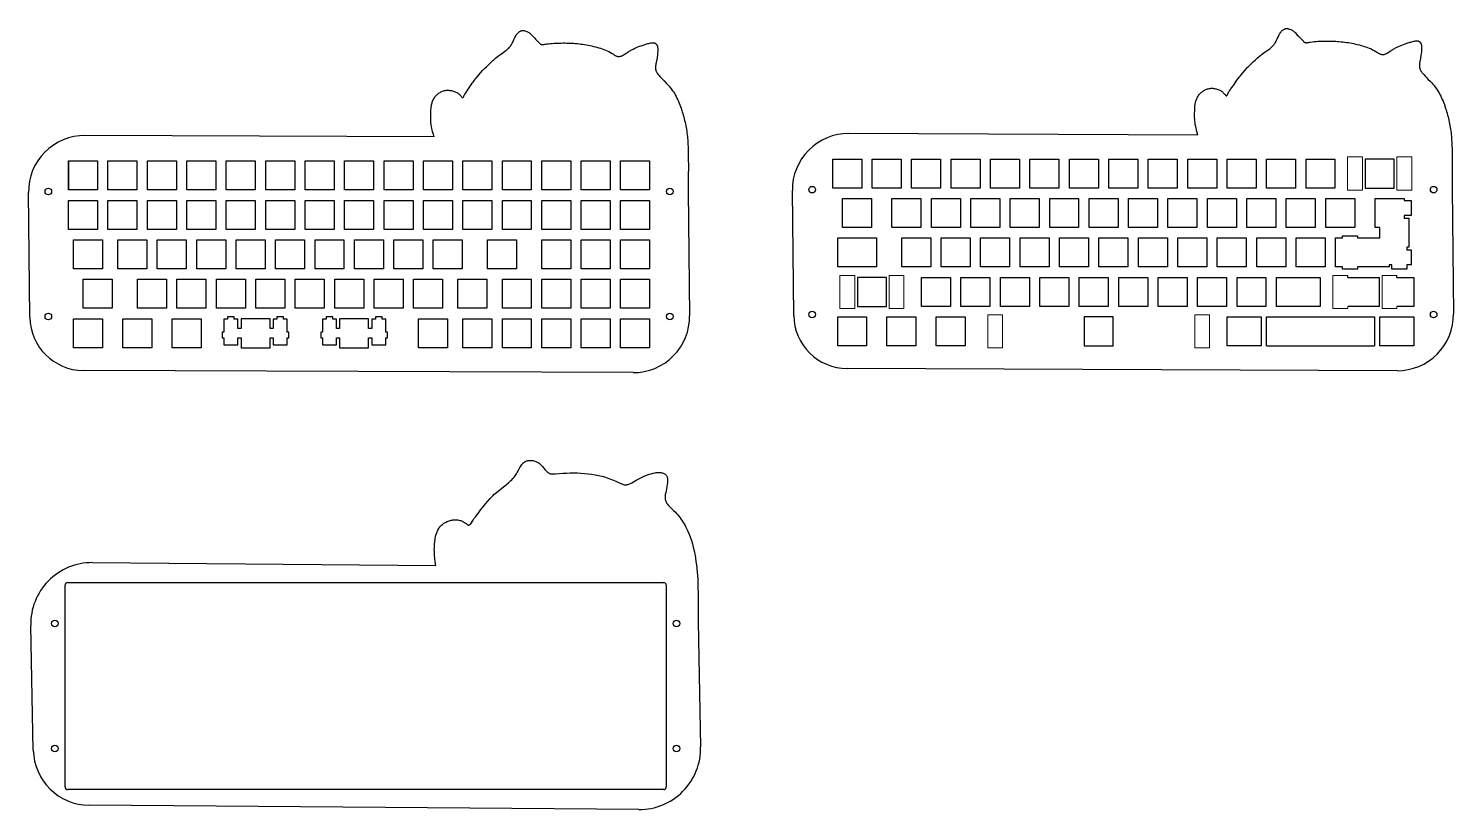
# Model space of a CAD drawing. Header units: millimetres. Extents: x -176 to 1438, y -1872 to -19.
# Drawn here: x 374 to 1062, y -748 to -371 of the extents above; entities that cross this region are included whole.
import ezdxf

# ---------------------------------------------------------------- set-up
doc = ezdxf.new("R2010")
doc.units = ezdxf.units.MM
doc.header["$LTSCALE"] = 50
doc.header["$MEASUREMENT"] = 0

# ---------------------------------------------------------------- blocks, each defined once
blk = doc.blocks.new('BLOCK_2')
at = {"color": 7}
blk.add_lwpolyline([(-27.9, 122.47), (-27.9, 136.47), (-13.9, 136.47), (-13.9, 122.47), (-27.9, 122.47)], dxfattribs=at)
blk = doc.blocks.new('BLOCK_3')
at = {"color": 7}
blk.add_lwpolyline([(155.45, 117.42), (169.46, 117.42), (169.46, 103.42), (155.45, 103.42), (155.45, 117.42)], dxfattribs=at)
blk = doc.blocks.new('BLOCK_4')
at = {"color": 7}
blk.add_lwpolyline([(193.56, 117.42), (207.56, 117.42), (207.56, 103.42), (193.56, 103.42), (193.56, 117.42)], dxfattribs=at)
blk = doc.blocks.new('BLOCK_5')
at = {"color": 7}
blk.add_lwpolyline([(134.02, 103.42), (134.02, 117.42), (148.03, 117.42), (148.03, 103.42), (134.02, 103.42)], dxfattribs=at)
blk = doc.blocks.new('BLOCK_6')
at = {"color": 7}
blk.add_lwpolyline([(212.6, 103.42), (212.6, 117.42), (226.61, 117.42), (226.61, 103.42), (212.6, 103.42)], dxfattribs=at)
blk = doc.blocks.new('BLOCK_7')
at = {"color": 7}
blk.add_lwpolyline([(188.51, 117.42), (188.51, 103.42), (174.51, 103.42), (174.51, 117.42), (188.51, 117.42)], dxfattribs=at)
blk = doc.blocks.new('BLOCK_8')
at = {"color": 7}
blk.add_lwpolyline([(111.45, 108.12), (111.45, 104.89), (118.2, 104.89), (118.2, 108.12), (119.02, 108.12), (119.02, 110.92), (118.2, 110.92), (118.2, 117.19), (116.47, 117.19), (116.47, 118.39), (113.17, 118.39), (113.17, 117.19), (111.45, 117.19), (111.45, 112.72), (109.93, 112.72), (109.93, 117.42), (95.92, 117.42), (95.92, 112.72), (94.4, 112.72), (94.4, 117.19), (92.68, 117.19), (92.68, 118.39), (89.37, 118.39), (89.37, 117.19), (87.65, 117.19), (87.65, 110.92), (86.82, 110.92), (86.82, 108.12), (87.65, 108.12), (87.65, 104.89), (94.4, 104.89), (94.4, 108.12), (95.92, 108.12), (95.92, 103.42), (109.93, 103.42), (109.93, 108.12), (111.45, 108.12)], dxfattribs=at)
blk = doc.blocks.new('BLOCK_9')
at = {"color": 7}
blk.add_lwpolyline([(-1.71, 136.47), (12.29, 136.47), (12.29, 122.47), (-1.71, 122.47), (-1.71, 136.47)], dxfattribs=at)
blk = doc.blocks.new('BLOCK_10')
at = {"color": 7}
blk.add_lwpolyline([(17.34, 136.47), (31.34, 136.47), (31.34, 122.47), (17.34, 122.47), (17.34, 136.47)], dxfattribs=at)
blk = doc.blocks.new('BLOCK_11')
at = {"color": 7}
blk.add_lwpolyline([(245.66, 103.42), (231.65, 103.42), (231.65, 117.42), (245.66, 117.42), (245.66, 103.42)], dxfattribs=at)
blk = doc.blocks.new('BLOCK_12')
at = {"color": 7}
blk.add_lwpolyline([(48.3, 112.72), (46.78, 112.72), (46.78, 117.19), (45.05, 117.19), (45.05, 118.39), (41.75, 118.39), (41.75, 117.19), (40.02, 117.19), (40.02, 110.92), (39.2, 110.92), (39.2, 108.12), (40.02, 108.12), (40.02, 104.89), (46.78, 104.89), (46.78, 108.12), (48.3, 108.12), (48.3, 103.42), (62.3, 103.42), (62.3, 108.12), (63.82, 108.12), (63.82, 104.89), (70.57, 104.89), (70.57, 108.12), (71.4, 108.12), (71.4, 110.92), (70.57, 110.92), (70.57, 117.19), (68.85, 117.19), (68.85, 118.39), (65.55, 118.39), (65.55, 117.19), (63.82, 117.19), (63.82, 112.72), (62.3, 112.72), (62.3, 117.42), (48.3, 117.42), (48.3, 112.72)], dxfattribs=at)
blk = doc.blocks.new('BLOCK_13')
at = {"color": 7}
blk.add_lwpolyline([(88.49, 136.47), (88.49, 122.47), (74.49, 122.47), (74.49, 136.47), (88.49, 136.47)], dxfattribs=at)
blk = doc.blocks.new('BLOCK_14')
at = {"color": 7}
blk.add_lwpolyline([(145.64, 122.47), (131.64, 122.47), (131.64, 136.47), (145.64, 136.47), (145.64, 122.47)], dxfattribs=at)
blk = doc.blocks.new('BLOCK_15')
at = {"color": 7}
blk.add_lwpolyline([(40.87, 141.52), (26.87, 141.52), (26.87, 155.52), (40.87, 155.52), (40.87, 141.52)], dxfattribs=at)
blk = doc.blocks.new('BLOCK_16')
at = {"color": 7}
blk.add_lwpolyline([(-32.66, 141.52), (-32.66, 155.52), (-18.66, 155.52), (-18.66, 141.52), (-32.66, 141.52)], dxfattribs=at)
blk = doc.blocks.new('BLOCK_17')
at = {"color": 7}
blk.add_lwpolyline([(21.82, 141.52), (7.82, 141.52), (7.82, 155.52), (21.82, 155.52), (21.82, 141.52)], dxfattribs=at)
blk = doc.blocks.new('BLOCK_18')
at = {"color": 7}
blk.add_lwpolyline([(245.66, 136.47), (245.66, 122.47), (231.65, 122.47), (231.65, 136.47), (245.66, 136.47)], dxfattribs=at)
blk = doc.blocks.new('BLOCK_19')
at = {"color": 7}
blk.add_lwpolyline([(188.51, 136.47), (188.51, 122.47), (174.51, 122.47), (174.51, 136.47), (188.51, 136.47)], dxfattribs=at)
blk = doc.blocks.new('BLOCK_20')
at = {"color": 7}
blk.add_lwpolyline([(167.07, 122.47), (153.07, 122.47), (153.07, 136.47), (167.07, 136.47), (167.07, 122.47)], dxfattribs=at)
blk = doc.blocks.new('BLOCK_21')
at = {"color": 7}
blk.add_lwpolyline([(126.59, 136.47), (126.59, 122.47), (112.59, 122.47), (112.59, 136.47), (126.59, 136.47)], dxfattribs=at)
blk = doc.blocks.new('BLOCK_22')
at = {"color": 7}
blk.add_lwpolyline([(-11.23, 141.52), (-11.23, 155.52), (2.77, 155.52), (2.77, 141.52), (-11.23, 141.52)], dxfattribs=at)
blk = doc.blocks.new('BLOCK_23')
at = {"color": 7}
blk.add_lwpolyline([(107.54, 136.47), (107.54, 122.47), (93.54, 122.47), (93.54, 136.47), (107.54, 136.47)], dxfattribs=at)
blk = doc.blocks.new('BLOCK_24')
at = {"color": 7}
blk.add_lwpolyline([(36.39, 122.47), (36.39, 136.47), (50.39, 136.47), (50.39, 122.47), (36.39, 122.47)], dxfattribs=at)
blk = doc.blocks.new('BLOCK_25')
at = {"color": 7}
blk.add_lwpolyline([(207.56, 122.47), (193.56, 122.47), (193.56, 136.47), (207.56, 136.47), (207.56, 122.47)], dxfattribs=at)
blk = doc.blocks.new('BLOCK_26')
at = {"color": 7}
blk.add_lwpolyline([(69.44, 122.47), (55.44, 122.47), (55.44, 136.47), (69.44, 136.47), (69.44, 122.47)], dxfattribs=at)
blk = doc.blocks.new('BLOCK_27')
at = {"color": 7}
blk.add_lwpolyline([(226.61, 136.47), (226.61, 122.47), (212.6, 122.47), (212.6, 136.47), (226.61, 136.47)], dxfattribs=at)
blk = doc.blocks.new('BLOCK_28')
at = {"color": 7}
blk.add_lwpolyline([(45.92, 155.52), (59.92, 155.52), (59.92, 141.52), (45.92, 141.52), (45.92, 155.52)], dxfattribs=at)
blk = doc.blocks.new('BLOCK_30')
at = {"color": 7}
blk.add_lwpolyline([(-8.85, 103.42), (-8.85, 117.42), (5.15, 117.42), (5.15, 103.42), (-8.85, 103.42)], dxfattribs=at)
blk = doc.blocks.new('BLOCK_31')
at = {"color": 7}
blk.add_lwpolyline([(-18.66, 103.42), (-32.66, 103.42), (-32.66, 117.42), (-18.66, 117.42), (-18.66, 103.42)], dxfattribs=at)
blk = doc.blocks.new('BLOCK_32')
at = {"color": 7}
blk.add_lwpolyline([(28.96, 117.42), (28.96, 103.42), (14.96, 103.42), (14.96, 117.42), (28.96, 117.42)], dxfattribs=at)
blk = doc.blocks.new('BLOCK_33')
at = {"color": 7}
blk.add_lwpolyline([(207.56, 179.62), (193.56, 179.62), (193.56, 193.62), (207.56, 193.62), (207.56, 179.62)], dxfattribs=at)
blk = doc.blocks.new('BLOCK_34')
at = {"color": 7}
blk.add_lwpolyline([(245.66, 193.62), (245.66, 179.62), (231.65, 179.62), (231.65, 193.62), (245.66, 193.62)], dxfattribs=at)
blk = doc.blocks.new('BLOCK_35')
at = {"color": 7}
blk.add_lwpolyline([(112.31, 193.62), (112.31, 179.62), (98.31, 179.62), (98.31, 193.62), (112.31, 193.62)], dxfattribs=at)
blk = doc.blocks.new('BLOCK_36')
at = {"color": 7}
blk.add_lwpolyline([(131.36, 193.62), (131.36, 179.62), (117.35, 179.62), (117.35, 193.62), (131.36, 193.62)], dxfattribs=at)
blk = doc.blocks.new('BLOCK_37')
at = {"color": 7}
blk.add_lwpolyline([(212.6, 193.62), (226.61, 193.62), (226.61, 179.62), (212.6, 179.62), (212.6, 193.62)], dxfattribs=at)
blk = doc.blocks.new('BLOCK_38')
at = {"color": 7}
blk.add_lwpolyline([(155.45, 193.62), (169.46, 193.62), (169.46, 179.62), (155.45, 179.62), (155.45, 193.62)], dxfattribs=at)
blk = doc.blocks.new('BLOCK_39')
at = {"color": 7}
blk.add_lwpolyline([(150.41, 179.62), (136.41, 179.62), (136.41, 193.62), (150.41, 193.62), (150.41, 179.62)], dxfattribs=at)
blk = doc.blocks.new('BLOCK_40')
at = {"color": 7}
blk.add_lwpolyline([(174.51, 179.62), (174.51, 193.62), (188.51, 193.62), (188.51, 179.62), (174.51, 179.62)], dxfattribs=at)
blk = doc.blocks.new('BLOCK_41')
at = {"color": 7}
blk.add_lwpolyline([(226.61, 160.57), (212.6, 160.57), (212.6, 174.57), (226.61, 174.57), (226.61, 160.57)], dxfattribs=at)
blk = doc.blocks.new('BLOCK_42')
at = {"color": 7}
blk.add_lwpolyline([(3.06, 193.62), (17.06, 193.62), (17.06, 179.62), (3.06, 179.62), (3.06, 193.62)], dxfattribs=at)
blk = doc.blocks.new('BLOCK_43')
at = {"color": 7}
blk.add_lwpolyline([(93.26, 193.62), (93.26, 179.62), (79.26, 179.62), (79.26, 193.62), (93.26, 193.62)], dxfattribs=at)
blk = doc.blocks.new('BLOCK_44')
at = {"color": 7}
blk.add_lwpolyline([(117.35, 174.57), (131.36, 174.57), (131.36, 160.57), (117.35, 160.57), (117.35, 174.57)], dxfattribs=at)
blk = doc.blocks.new('BLOCK_45')
at = {"color": 7}
blk.add_lwpolyline([(41.16, 193.62), (55.16, 193.62), (55.16, 179.62), (41.16, 179.62), (41.16, 193.62)], dxfattribs=at)
blk = doc.blocks.new('BLOCK_46')
at = {"color": 7}
blk.add_lwpolyline([(36.11, 193.62), (36.11, 179.62), (22.1, 179.62), (22.1, 193.62), (36.11, 193.62)], dxfattribs=at)
blk = doc.blocks.new('BLOCK_47')
at = {"color": 7}
blk.add_lwpolyline([(-1.99, 179.62), (-15.99, 179.62), (-15.99, 193.62), (-1.99, 193.62), (-1.99, 179.62)], dxfattribs=at)
blk = doc.blocks.new('BLOCK_48')
at = {"color": 7}
blk.add_lwpolyline([(98.31, 174.57), (112.31, 174.57), (112.31, 160.57), (98.31, 160.57), (98.31, 174.57)], dxfattribs=at)
blk = doc.blocks.new('BLOCK_49')
at = {"color": 7}
blk.add_lwpolyline([(231.65, 160.57), (231.65, 174.57), (245.66, 174.57), (245.66, 160.57), (231.65, 160.57)], dxfattribs=at)
blk = doc.blocks.new('BLOCK_50')
at = {"color": 7}
blk.add_lwpolyline([(174.51, 160.57), (174.51, 174.57), (188.51, 174.57), (188.51, 160.57), (174.51, 160.57)], dxfattribs=at)
blk = doc.blocks.new('BLOCK_51')
at = {"color": 7}
blk.add_lwpolyline([(169.46, 160.57), (155.45, 160.57), (155.45, 174.57), (169.46, 174.57), (169.46, 160.57)], dxfattribs=at)
blk = doc.blocks.new('BLOCK_52')
at = {"color": 7}
blk.add_lwpolyline([(93.26, 174.57), (93.26, 160.57), (79.26, 160.57), (79.26, 174.57), (93.26, 174.57)], dxfattribs=at)
blk = doc.blocks.new('BLOCK_53')
at = {"color": 7}
blk.add_lwpolyline([(-35.04, 179.62), (-35.04, 193.62), (-21.04, 193.62), (-21.04, 179.62), (-35.04, 179.62)], dxfattribs=at)
blk = doc.blocks.new('BLOCK_54')
at = {"color": 7}
blk.add_lwpolyline([(136.41, 174.57), (150.41, 174.57), (150.41, 160.57), (136.41, 160.57), (136.41, 174.57)], dxfattribs=at)
blk = doc.blocks.new('BLOCK_55')
at = {"color": 7}
blk.add_lwpolyline([(207.56, 160.57), (193.56, 160.57), (193.56, 174.57), (207.56, 174.57), (207.56, 160.57)], dxfattribs=at)
blk = doc.blocks.new('BLOCK_56')
at = {"color": 7}
blk.add_lwpolyline([(60.21, 193.62), (74.21, 193.62), (74.21, 179.62), (60.21, 179.62), (60.21, 193.62)], dxfattribs=at)
blk = doc.blocks.new('BLOCK_57')
at = {"color": 7}
blk.add_lwpolyline([(117.07, 141.52), (103.07, 141.52), (103.07, 155.52), (117.07, 155.52), (117.07, 141.52)], dxfattribs=at)
blk = doc.blocks.new('BLOCK_58')
at = {"color": 7}
blk.add_lwpolyline([(193.56, 155.52), (207.56, 155.52), (207.56, 141.52), (193.56, 141.52), (193.56, 155.52)], dxfattribs=at)
blk = doc.blocks.new('BLOCK_59')
at = {"color": 7}
blk.add_lwpolyline([(141.17, 141.52), (141.17, 155.52), (155.17, 155.52), (155.17, 141.52), (141.17, 141.52)], dxfattribs=at)
blk = doc.blocks.new('BLOCK_60')
at = {"color": 7}
blk.add_lwpolyline([(78.97, 141.52), (64.97, 141.52), (64.97, 155.52), (78.97, 155.52), (78.97, 141.52)], dxfattribs=at)
blk = doc.blocks.new('BLOCK_61')
at = {"color": 7}
blk.add_lwpolyline([(36.11, 174.57), (36.11, 160.57), (22.1, 160.57), (22.1, 174.57), (36.11, 174.57)], dxfattribs=at)
blk = doc.blocks.new('BLOCK_62')
at = {"color": 7}
blk.add_lwpolyline([(17.06, 174.57), (17.06, 160.57), (3.06, 160.57), (3.06, 174.57), (17.06, 174.57)], dxfattribs=at)
blk = doc.blocks.new('BLOCK_63')
at = {"color": 7}
blk.add_lwpolyline([(136.12, 155.52), (136.12, 141.52), (122.12, 141.52), (122.12, 155.52), (136.12, 155.52)], dxfattribs=at)
blk = doc.blocks.new('BLOCK_64')
at = {"color": 7}
blk.add_lwpolyline([(84.02, 155.52), (98.02, 155.52), (98.02, 141.52), (84.02, 141.52), (84.02, 155.52)], dxfattribs=at)
blk = doc.blocks.new('BLOCK_65')
at = {"color": 7}
blk.add_lwpolyline([(-1.99, 174.57), (-1.99, 160.57), (-15.99, 160.57), (-15.99, 174.57), (-1.99, 174.57)], dxfattribs=at)
blk = doc.blocks.new('BLOCK_66')
at = {"color": 7}
blk.add_lwpolyline([(-21.04, 160.57), (-35.04, 160.57), (-35.04, 174.57), (-21.04, 174.57), (-21.04, 160.57)], dxfattribs=at)
blk = doc.blocks.new('BLOCK_67')
at = {"color": 7}
blk.add_lwpolyline([(245.66, 141.52), (231.65, 141.52), (231.65, 155.52), (245.66, 155.52), (245.66, 141.52)], dxfattribs=at)
blk = doc.blocks.new('BLOCK_68')
at = {"color": 7}
blk.add_lwpolyline([(181.36, 141.52), (167.36, 141.52), (167.36, 155.52), (181.36, 155.52), (181.36, 141.52)], dxfattribs=at)
blk = doc.blocks.new('BLOCK_69')
at = {"color": 7}
blk.add_lwpolyline([(226.61, 155.52), (226.61, 141.52), (212.6, 141.52), (212.6, 155.52), (226.61, 155.52)], dxfattribs=at)
blk = doc.blocks.new('BLOCK_70')
at = {"color": 7}
blk.add_lwpolyline([(74.21, 174.57), (74.21, 160.57), (60.21, 160.57), (60.21, 174.57), (74.21, 174.57)], dxfattribs=at)
blk = doc.blocks.new('BLOCK_71')
at = {"color": 7}
blk.add_lwpolyline([(55.16, 160.57), (41.16, 160.57), (41.16, 174.57), (55.16, 174.57), (55.16, 160.57)], dxfattribs=at)

msp = doc.modelspace()

# ---------------------------------------------------------------- linework, layer by layer
for p, q in [((569.79, -422.86), (401.14, -422.17)), ((938.76, -421.94), (770.11, -421.25)), ((393.2, -434.45), (393.2, -439.99)), ((393.2, -439.99), (393.2, -442.76)), ((393.2, -442.76), (393.2, -448.3)), ((374.52, -509.96), (373.87, -449.64)), ((692.57, -448.87), (693.22, -509.19)), ((743.49, -509.04), (742.84, -448.72)), ((1061.54, -447.94), (1062.19, -508.27)), ((665.95, -536.66), (400.36, -535.62)), ((1034.92, -535.74), (769.34, -534.7)), ((404.79, -628.42), (570.6, -629.78)), ((376.2, -718.96), (374.94, -658.7)), ((697.28, -657.08), (698.54, -717.34)), ((668.69, -747.61), (403.17, -745.55))]:
    msp.add_line(p, q)
at = {"color": 0}
for p, q in [((762.35, -433.55), (776.35, -433.55)), ((762.35, -447.55), (762.35, -433.55)), ((776.35, -433.55), (776.35, -447.55)), ((781.4, -433.55), (795.4, -433.55)), ((781.4, -447.55), (781.4, -433.55)), ((795.4, -433.55), (795.4, -447.55)), ((800.45, -433.55), (814.45, -433.55)), ((800.45, -447.55), (800.45, -433.55)), ((814.45, -433.55), (814.45, -447.55)), ((819.5, -433.55), (833.5, -433.55)), ((819.5, -447.55), (819.5, -433.55)), ((833.5, -433.55), (833.5, -447.55)), ((838.55, -433.55), (852.55, -433.55)), ((838.55, -447.55), (838.55, -433.55)), ((852.55, -433.55), (852.55, -447.55)), ((857.6, -433.55), (871.6, -433.55)), ((857.6, -447.55), (857.6, -433.55)), ((871.6, -433.55), (871.6, -447.55)), ((876.65, -433.55), (890.65, -433.55)), ((876.65, -447.55), (876.65, -433.55)), ((890.65, -433.55), (890.65, -447.55)), ((895.7, -433.55), (909.7, -433.55)), ((895.7, -447.55), (895.7, -433.55)), ((909.7, -433.55), (909.7, -447.55)), ((914.75, -433.55), (928.75, -433.55)), ((914.75, -447.55), (914.75, -433.55)), ((928.75, -433.55), (928.75, -447.55)), ((933.8, -433.55), (947.8, -433.55)), ((933.8, -447.55), (933.8, -433.55)), ((947.8, -433.55), (947.8, -447.55)), ((952.85, -433.55), (966.85, -433.55)), ((952.85, -447.55), (952.85, -433.55)), ((966.85, -433.55), (966.85, -447.55)), ((971.9, -433.55), (985.9, -433.55)), ((971.9, -447.55), (971.9, -433.55)), ((985.9, -433.55), (985.9, -447.55)), ((990.95, -433.55), (1004.95, -433.55)), ((990.95, -447.55), (990.95, -433.55)), ((1004.95, -433.55), (1004.95, -447.55)), ((1019.53, -433.55), (1019.53, -447.55)), ((1033.53, -433.55), (1019.53, -433.55)), ((1033.53, -447.55), (1033.53, -433.55)), ((776.35, -447.55), (762.35, -447.55)), ((767.12, -452.6), (781.12, -452.6)), ((767.12, -466.6), (767.12, -452.6)), ((781.12, -452.6), (781.12, -466.6)), ((795.4, -447.55), (781.4, -447.55)), ((790.93, -452.6), (804.93, -452.6)), ((790.93, -466.6), (790.93, -452.6)), ((814.45, -447.55), (800.45, -447.55)), ((804.93, -452.6), (804.93, -466.6)), ((809.98, -452.6), (823.98, -452.6)), ((809.98, -466.6), (809.98, -452.6)), ((833.5, -447.55), (819.5, -447.55)), ((823.98, -452.6), (823.98, -466.6)), ((829.03, -452.6), (843.03, -452.6)), ((829.03, -466.6), (829.03, -452.6)), ((852.55, -447.55), (838.55, -447.55)), ((843.03, -452.6), (843.03, -466.6)), ((848.08, -452.6), (862.08, -452.6)), ((848.08, -466.6), (848.08, -452.6)), ((871.6, -447.55), (857.6, -447.55)), ((862.08, -452.6), (862.08, -466.6)), ((867.13, -452.6), (881.13, -452.6)), ((867.13, -466.6), (867.13, -452.6)), ((890.65, -447.55), (876.65, -447.55)), ((881.13, -452.6), (881.13, -466.6)), ((886.18, -452.6), (900.18, -452.6)), ((886.18, -466.6), (886.18, -452.6)), ((909.7, -447.55), (895.7, -447.55)), ((900.18, -452.6), (900.18, -466.6)), ((905.23, -452.6), (919.23, -452.6)), ((905.23, -466.6), (905.23, -452.6)), ((928.75, -447.55), (914.75, -447.55)), ((919.23, -452.6), (919.23, -466.6)), ((924.28, -452.6), (938.28, -452.6)), ((924.28, -466.6), (924.28, -452.6)), ((947.8, -447.55), (933.8, -447.55)), ((938.28, -452.6), (938.28, -466.6)), ((943.33, -452.6), (957.33, -452.6)), ((943.33, -466.6), (943.33, -452.6)), ((966.85, -447.55), (952.85, -447.55)), ((957.33, -452.6), (957.33, -466.6)), ((962.38, -452.6), (976.38, -452.6)), ((962.38, -466.6), (962.38, -452.6)), ((985.9, -447.55), (971.9, -447.55)), ((976.38, -452.6), (976.38, -466.6)), ((981.43, -452.6), (995.43, -452.6)), ((981.43, -466.6), (981.43, -452.6)), ((1004.95, -447.55), (990.95, -447.55)), ((995.43, -452.6), (995.43, -466.6)), ((1000.48, -452.6), (1014.48, -452.6)), ((1000.48, -466.6), (1000.48, -452.6)), ((1014.48, -452.6), (1014.48, -466.6)), ((1019.53, -447.55), (1033.53, -447.55)), ((781.12, -466.6), (767.12, -466.6)), ((804.93, -466.6), (790.93, -466.6)), ((823.98, -466.6), (809.98, -466.6)), ((843.03, -466.6), (829.03, -466.6)), ((862.08, -466.6), (848.08, -466.6)), ((881.13, -466.6), (867.13, -466.6)), ((900.18, -466.6), (886.18, -466.6)), ((919.23, -466.6), (905.23, -466.6)), ((938.28, -466.6), (924.28, -466.6)), ((957.33, -466.6), (943.33, -466.6)), ((976.38, -466.6), (962.38, -466.6)), ((995.43, -466.6), (981.43, -466.6)), ((1014.48, -466.6), (1000.48, -466.6)), ((764.74, -471.65), (783.5, -471.65)), ((764.74, -485.65), (764.74, -471.65)), ((783.5, -471.65), (783.5, -485.65)), ((795.69, -471.65), (809.69, -471.65)), ((795.69, -485.65), (795.69, -471.65)), ((809.69, -471.65), (809.69, -485.65)), ((814.74, -471.65), (828.74, -471.65)), ((814.74, -485.65), (814.74, -471.65)), ((828.74, -471.65), (828.74, -485.65)), ((833.79, -471.65), (847.79, -471.65)), ((833.79, -485.65), (833.79, -471.65)), ((847.79, -471.65), (847.79, -485.65)), ((852.84, -471.65), (866.84, -471.65)), ((852.84, -485.65), (852.84, -471.65)), ((866.84, -471.65), (866.84, -485.65)), ((871.89, -471.65), (885.89, -471.65)), ((871.89, -485.65), (871.89, -471.65)), ((885.89, -471.65), (885.89, -485.65)), ((890.94, -471.65), (904.94, -471.65)), ((890.94, -485.65), (890.94, -471.65)), ((904.94, -471.65), (904.94, -485.65)), ((909.99, -471.65), (923.99, -471.65)), ((909.99, -485.65), (909.99, -471.65)), ((923.99, -471.65), (923.99, -485.65)), ((929.04, -471.65), (943.04, -471.65)), ((929.04, -485.65), (929.04, -471.65)), ((943.04, -471.65), (943.04, -485.65)), ((948.09, -471.65), (962.09, -471.65)), ((948.09, -485.65), (948.09, -471.65)), ((962.09, -471.65), (962.09, -485.65)), ((967.14, -471.65), (981.14, -471.65)), ((967.14, -485.65), (967.14, -471.65)), ((981.14, -471.65), (981.14, -485.65)), ((986.19, -471.65), (1000.19, -471.65)), ((986.19, -485.65), (986.19, -471.65)), ((1000.19, -471.65), (1000.19, -485.65)), ((783.5, -485.65), (764.74, -485.65)), ((809.69, -485.65), (795.69, -485.65)), ((828.74, -485.65), (814.74, -485.65)), ((847.79, -485.65), (833.79, -485.65)), ((866.84, -485.65), (852.84, -485.65)), ((885.89, -485.65), (871.89, -485.65)), ((904.94, -485.65), (890.94, -485.65)), ((923.99, -485.65), (909.99, -485.65)), ((943.04, -485.65), (929.04, -485.65)), ((962.09, -485.65), (948.09, -485.65)), ((981.14, -485.65), (967.14, -485.65)), ((1000.19, -485.65), (986.19, -485.65)), ((774.26, -490.7), (774.26, -504.7)), ((788.26, -490.7), (774.26, -490.7)), ((788.26, -504.7), (788.26, -490.7)), ((805.22, -490.7), (819.22, -490.7)), ((805.22, -504.7), (805.22, -490.7)), ((819.22, -490.7), (819.22, -504.7)), ((824.27, -490.7), (838.27, -490.7)), ((824.27, -504.7), (824.27, -490.7)), ((838.27, -490.7), (838.27, -504.7)), ((843.32, -490.7), (857.32, -490.7)), ((843.32, -504.7), (843.32, -490.7)), ((857.32, -490.7), (857.32, -504.7)), ((862.37, -490.7), (876.37, -490.7)), ((862.37, -504.7), (862.37, -490.7)), ((876.37, -490.7), (876.37, -504.7)), ((881.42, -490.7), (895.42, -490.7)), ((881.42, -504.7), (881.42, -490.7)), ((895.42, -490.7), (895.42, -504.7)), ((900.47, -490.7), (914.47, -490.7)), ((900.47, -504.7), (900.47, -490.7)), ((914.47, -490.7), (914.47, -504.7)), ((919.52, -490.7), (933.52, -490.7)), ((919.52, -504.7), (919.52, -490.7)), ((933.52, -490.7), (933.52, -504.7)), ((938.57, -490.7), (952.57, -490.7)), ((938.57, -504.7), (938.57, -490.7)), ((952.57, -490.7), (952.57, -504.7)), ((957.62, -490.7), (971.62, -490.7)), ((957.62, -504.7), (957.62, -490.7)), ((971.62, -490.7), (971.62, -504.7)), ((976.67, -490.7), (997.81, -490.7)), ((976.67, -504.7), (976.67, -490.7)), ((997.81, -490.7), (997.81, -504.7)), ((1011.08, -490.7), (1026.38, -490.7)), ((1026.38, -504.7), (1026.38, -490.7)), ((1034.88, -490.7), (1043.05, -490.7)), ((1043.05, -490.7), (1043.05, -504.7)), ((774.26, -504.7), (788.26, -504.7)), ((819.22, -504.7), (805.22, -504.7)), ((838.27, -504.7), (824.27, -504.7)), ((857.32, -504.7), (843.32, -504.7)), ((876.37, -504.7), (862.37, -504.7)), ((895.42, -504.7), (881.42, -504.7)), ((914.47, -504.7), (900.47, -504.7)), ((933.52, -504.7), (919.52, -504.7)), ((952.57, -504.7), (938.57, -504.7)), ((971.62, -504.7), (957.62, -504.7)), ((997.81, -504.7), (976.67, -504.7)), ((1026.38, -504.7), (1011.08, -504.7)), ((1043.05, -504.7), (1034.88, -504.7)), ((764.74, -509.75), (778.73, -509.75)), ((764.74, -523.75), (764.74, -509.75)), ((778.73, -509.75), (778.73, -523.75)), ((788.55, -509.75), (802.55, -509.75)), ((788.55, -523.75), (788.55, -509.75)), ((802.55, -509.75), (802.55, -523.75)), ((812.36, -509.75), (826.36, -509.75)), ((812.36, -523.75), (812.36, -509.75)), ((826.36, -509.75), (826.36, -523.75)), ((883.8, -509.75), (883.8, -523.75)), ((897.8, -509.75), (883.8, -509.75)), ((897.8, -523.75), (897.8, -509.75)), ((952.85, -509.75), (969.23, -509.75)), ((952.85, -523.75), (952.85, -509.75)), ((969.23, -509.75), (969.23, -523.75)), ((971.9, -523.75), (971.9, -509.75)), ((1024, -509.75), (1024, -523.75)), ((1026.67, -509.75), (1043.05, -509.75)), ((1026.67, -523.75), (1026.67, -509.75)), ((1043.05, -509.75), (1043.05, -523.75)), ((778.73, -523.75), (764.74, -523.75)), ((802.55, -523.75), (788.55, -523.75)), ((826.36, -523.75), (812.36, -523.75)), ((883.8, -523.75), (897.8, -523.75)), ((969.23, -523.75), (952.85, -523.75)), ((1043.05, -523.75), (1026.67, -523.75))]:
    msp.add_line(p, q, dxfattribs=at)
at = {"color": 7, "lineweight": 9, "true_color": 0xffffff}
for p, q in [((1011.03, -432.55), (1011.03, -448.55)), ((1018.23, -432.55), (1011.03, -432.55)), ((1018.23, -448.55), (1018.23, -432.55)), ((1034.83, -432.55), (1034.83, -448.55)), ((1042.03, -432.55), (1034.83, -432.55)), ((1042.03, -448.55), (1042.03, -432.55)), ((1011.03, -448.55), (1018.23, -448.55)), ((1034.83, -448.55), (1042.03, -448.55)), ((765.76, -489.71), (765.76, -505.71)), ((772.96, -489.71), (765.76, -489.71)), ((772.96, -505.71), (772.96, -489.71)), ((789.56, -489.71), (789.56, -505.71)), ((796.76, -489.71), (789.56, -489.71)), ((796.76, -505.71), (796.76, -489.71)), ((1003.88, -489.71), (1003.88, -505.71)), ((1011.08, -489.71), (1003.88, -489.71)), ((1027.68, -489.71), (1027.68, -505.71)), ((1034.88, -489.71), (1027.68, -489.71)), ((765.76, -505.71), (772.96, -505.71)), ((789.56, -505.71), (796.76, -505.71)), ((837.19, -508.76), (837.19, -524.76)), ((844.39, -508.76), (837.19, -508.76)), ((844.39, -524.76), (844.39, -508.76)), ((937.19, -508.76), (937.19, -524.76)), ((944.39, -508.76), (937.19, -508.76)), ((944.39, -524.76), (944.39, -508.76)), ((1003.88, -505.71), (1011.08, -505.71)), ((1011.08, -505.71), (1011.08, -504.7)), ((1027.68, -505.71), (1034.88, -505.71)), ((1034.88, -505.71), (1034.88, -504.7)), ((837.19, -524.76), (844.39, -524.76)), ((937.19, -524.76), (944.39, -524.76))]:
    msp.add_line(p, q, dxfattribs=at)
at = {"linetype": 'Continuous'}
for p, q in [((1024.29, -452.6), (1038.29, -452.6)), ((1024.29, -466.6), (1024.29, -452.6)), ((1038.29, -452.6), (1038.29, -453.63)), ((1038.29, -453.63), (1041.67, -453.63)), ((1041.67, -453.63), (1041.67, -460.83)), ((1041.67, -460.83), (1038.29, -460.83)), ((1038.29, -460.83), (1038.29, -462.13)), ((1026.67, -466.6), (1024.29, -466.6)), ((1026.67, -471.65), (1026.67, -466.6)), ((1038.29, -462.13), (1040.67, -462.13)), ((1040.67, -462.13), (1040.67, -476.13)), ((1005.24, -485.65), (1005.24, -471.65)), ((1005.24, -471.65), (1008.64, -471.65)), ((1008.64, -471.65), (1008.64, -470.65)), ((1008.64, -470.65), (1015.84, -470.65)), ((1015.84, -470.65), (1015.84, -471.65)), ((1015.84, -471.65), (1026.67, -471.65)), ((1040.67, -476.13), (1039.64, -476.13)), ((1039.64, -476.13), (1039.64, -477.43)), ((1039.64, -477.43), (1041.67, -477.43)), ((1041.67, -477.43), (1041.67, -484.63)), ((1008.64, -485.65), (1005.24, -485.65)), ((1008.64, -486.65), (1008.64, -485.65)), ((1015.84, -486.65), (1008.64, -486.65)), ((1031.15, -485.65), (1015.84, -485.65)), ((1015.84, -485.65), (1015.84, -486.65)), ((1032.44, -484.63), (1031.15, -484.63)), ((1031.15, -484.63), (1031.15, -485.65)), ((1032.44, -486.65), (1032.44, -484.63)), ((1039.64, -486.65), (1032.44, -486.65)), ((1041.67, -484.63), (1039.64, -484.63)), ((1039.64, -484.63), (1039.64, -486.65)), ((1011.08, -490.7), (1011.08, -489.71)), ((1034.88, -490.7), (1034.88, -489.71)), ((971.9, -509.75), (1024, -509.75)), ((971.9, -523.75), (1024, -523.75))]:
    msp.add_line(p, q, dxfattribs=at)
at = {"color": 7}
for p, q in [((391.55, -736.75), (391.55, -639.29)), ((392.79, -638.05), (680.69, -638.05)), ((681.93, -639.29), (681.93, -736.74)), ((680.69, -737.98), (392.79, -737.98))]:
    msp.add_line(p, q, dxfattribs=at)
for points in [[(569.79, -422.86), (569.32, -421.18), (569.09, -420.33), (568.88, -419.48), (568.71, -418.75), (568.51, -417.77), (568.37, -416.91), (568.26, -416.04), (568.22, -415.61), (568.2, -415.34), (568.15, -414.3), (568.14, -413.43), (568.15, -412.55), (568.2, -411.16), (568.25, -409.93), (568.31, -409.05), (568.35, -408.62), (568.41, -408.19), (568.49, -407.67), (568.56, -407.32), (568.66, -406.9), (568.78, -406.48), (568.92, -406.06), (569.07, -405.65), (569.24, -405.24), (569.43, -404.85), (569.7, -404.36), (569.87, -404.08), (570.12, -403.72), (570.38, -403.37), (570.66, -403.03), (570.96, -402.71), (571.28, -402.4), (571.61, -402.11), (571.96, -401.84), (572.29, -401.61), (572.7, -401.35), (573.09, -401.14), (573.5, -400.95), (573.91, -400.78), (574.33, -400.64), (574.76, -400.52), (575.19, -400.42), (575.62, -400.35), (576.06, -400.32), (576.35, -400.31), (576.93, -400.32), (577.36, -400.37), (577.79, -400.43), (578.22, -400.52), (578.65, -400.63), (578.92, -400.7), (579.51, -400.89), (579.93, -401.04), (580.33, -401.21), (580.71, -401.4), (580.97, -401.55), (581.08, -401.62), (581.41, -401.86), (581.73, -402.13), (582.03, -402.42), (582.33, -402.74), (582.64, -403.1), (582.86, -403.37), (583.12, -403.68), (583.2, -403.76), (583.28, -403.83), (583.36, -403.88), (583.46, -403.93), (583.51, -403.93), (583.58, -403.93), (583.66, -403.9), (583.72, -403.85), (583.79, -403.79), (583.85, -403.71), (583.92, -403.61), (583.98, -403.51), (584.1, -403.28), (584.34, -402.77), (584.44, -402.55), (584.57, -402.3), (584.68, -402.09), (584.8, -401.89), (584.92, -401.71), (585.04, -401.54), (585.37, -401.09), (585.51, -400.9), (585.75, -400.56), (586.23, -399.87), (586.72, -399.14), (587.22, -398.41), (587.72, -397.66), (588.23, -396.92), (588.64, -396.35), (589.27, -395.5), (589.81, -394.81), (590.12, -394.43), (591.48, -392.8), (592.21, -391.95), (593.2, -390.82), (593.8, -390.18), (594.21, -389.75), (595.03, -388.94), (596.49, -387.57), (597.57, -386.54), (598.21, -385.94), (598.61, -385.58), (599.52, -384.79), (600.2, -384.24), (601, -383.62), (601.59, -383.18), (602.3, -382.67), (603, -382.18), (603.74, -381.68), (604.46, -381.17), (604.81, -380.9), (605.15, -380.63), (605.47, -380.34), (605.65, -380.17), (606.08, -379.72), (606.36, -379.38), (606.63, -379.03), (606.88, -378.67), (607.12, -378.3), (607.34, -377.92), (607.55, -377.53), (607.75, -377.14), (608.11, -376.35), (608.47, -375.55), (608.81, -374.8), (609.03, -374.37), (609.24, -374), (609.47, -373.63), (609.73, -373.27), (609.92, -373.03), (610.18, -372.75), (610.34, -372.59), (610.52, -372.43), (610.69, -372.28), (610.88, -372.13), (611.07, -372), (611.26, -371.88), (611.46, -371.77), (611.66, -371.67), (611.87, -371.59), (612.08, -371.52), (612.29, -371.48), (612.5, -371.45), (612.76, -371.44), (612.92, -371.45), (613.13, -371.48), (613.34, -371.52), (613.55, -371.58), (614.08, -371.73), (614.59, -371.91), (614.95, -372.04), (615.25, -372.21), (615.48, -372.38), (615.76, -372.59), (615.89, -372.68), (616.11, -372.84), (616.27, -372.98), (616.58, -373.28), (616.89, -373.61), (617.18, -373.94), (617.44, -374.23), (617.78, -374.59), (618.4, -375.2), (618.81, -375.6), (619.65, -376.39), (619.96, -376.71), (620.27, -377.06), (620.55, -377.4), (620.69, -377.57), (620.84, -377.74), (621, -377.89), (621.16, -378.02), (621.35, -378.14), (621.52, -378.21), (621.72, -378.25), (621.93, -378.28), (622.15, -378.28), (622.37, -378.27), (622.6, -378.24), (622.84, -378.21), (623.27, -378.14), (623.77, -378.05), (624.22, -377.98), (625.12, -377.86), (626, -377.76), (626.87, -377.68), (627.73, -377.62), (628.58, -377.58), (629.43, -377.55), (630.28, -377.53), (630.93, -377.52), (632, -377.51), (632.87, -377.51), (633.74, -377.52), (634.61, -377.54), (635.49, -377.57), (636.37, -377.61), (637.25, -377.66), (637.85, -377.7), (639.01, -377.8), (639.88, -377.9), (640.75, -378.01), (641.62, -378.13), (642.48, -378.26), (643.34, -378.41), (644.2, -378.57), (645.06, -378.74), (645.91, -378.93), (646.76, -379.13), (647.79, -379.39), (648.45, -379.57), (649.28, -379.81), (650.12, -380.07), (650.94, -380.34), (651.76, -380.64), (652.57, -380.96), (653.38, -381.3), (654.17, -381.68), (654.96, -382.08), (655.73, -382.52), (656.11, -382.75), (656.49, -382.98), (656.98, -383.31), (657.63, -383.7), (657.85, -383.8), (658.05, -383.86), (658.18, -383.9), (658.42, -383.96), (658.6, -383.98), (658.79, -383.99), (658.98, -384), (659.17, -384), (659.37, -383.99), (659.68, -383.94), (659.81, -383.92), (659.99, -383.87), (660.21, -383.82), (660.41, -383.74), (660.83, -383.54), (661.24, -383.3), (661.66, -383.05), (662.08, -382.78), (662.96, -382.19), (663.3, -381.97), (663.69, -381.72), (664.08, -381.48), (664.47, -381.25), (664.85, -381.04), (665.23, -380.83), (665.98, -380.43), (666.73, -380.07), (667.49, -379.73), (668.27, -379.41), (669.06, -379.11), (669.88, -378.81), (670.3, -378.67), (670.74, -378.53), (671.18, -378.38), (671.79, -378.19), (672.1, -378.09), (672.57, -377.95), (673.05, -377.81), (673.52, -377.69), (674, -377.58), (674.46, -377.49), (674.9, -377.43), (675.12, -377.41), (675.33, -377.4), (675.53, -377.4), (675.72, -377.41), (675.91, -377.43), (676.09, -377.46), (676.26, -377.5), (676.48, -377.57), (676.58, -377.62), (676.72, -377.7), (676.85, -377.79), (676.97, -377.89), (677.09, -378.01), (677.19, -378.13), (677.29, -378.27), (677.37, -378.42), (677.45, -378.57), (677.52, -378.74), (677.58, -378.91), (677.64, -379.1), (677.69, -379.29), (677.73, -379.49), (677.76, -379.7), (677.79, -379.91), (677.83, -380.36), (677.84, -380.83), (677.84, -381.33), (677.81, -381.84), (677.77, -382.36), (677.72, -382.89), (677.65, -383.43), (677.5, -384.52), (677.31, -385.6), (677.22, -386.12), (677.09, -386.79), (677.03, -387.13), (676.95, -387.62), (676.87, -388.08), (676.81, -388.54), (676.77, -388.98), (676.75, -389.4), (676.77, -389.82), (676.78, -390.03), (676.81, -390.23), (676.84, -390.43), (676.89, -390.62), (676.95, -390.82), (676.98, -390.92), (677.09, -391.2), (677.18, -391.39), (677.38, -391.76), (677.61, -392.13), (677.87, -392.49), (678.15, -392.84), (678.44, -393.19), (678.9, -393.7), (679.67, -394.53), (680.29, -395.18), (680.9, -395.82), (682.11, -397.09), (682.7, -397.73), (683.27, -398.37), (683.83, -399.03), (684.36, -399.69), (685, -400.55), (685.37, -401.08), (685.83, -401.81), (686.28, -402.56), (686.69, -403.32), (687.09, -404.1), (687.47, -404.89), (687.83, -405.69), (688.17, -406.51), (688.49, -407.33), (688.8, -408.17), (689.09, -409), (689.44, -410.03), (689.64, -410.69), (689.9, -411.53), (690.14, -412.37), (690.38, -413.22), (690.6, -414.07), (690.8, -414.92), (691, -415.77), (691.18, -416.62), (691.35, -417.48), (691.51, -418.34), (691.66, -419.19), (691.79, -420.05), (691.9, -420.84), (692.02, -421.78), (692.12, -422.65), (692.21, -423.51), (692.28, -424.38), (692.34, -425.25), (692.4, -426.12), (692.49, -427.87), (692.54, -429.62), (692.58, -431.37), (692.59, -433.12), (692.6, -437.13), (692.58, -441.88), (692.57, -448.87)], [(938.76, -421.94), (938.29, -420.25), (938.06, -419.41), (937.85, -418.56), (937.68, -417.83), (937.48, -416.85), (937.34, -415.99), (937.23, -415.12), (937.19, -414.68), (937.17, -414.42), (937.12, -413.38), (937.11, -412.5), (937.12, -411.63), (937.17, -410.24), (937.22, -409), (937.28, -408.13), (937.32, -407.7), (937.38, -407.26), (937.46, -406.75), (937.53, -406.4), (937.63, -405.98), (937.75, -405.55), (937.89, -405.14), (938.04, -404.72), (938.21, -404.32), (938.4, -403.92), (938.67, -403.44), (938.84, -403.16), (939.09, -402.8), (939.35, -402.45), (939.63, -402.11), (939.93, -401.79), (940.25, -401.48), (940.58, -401.19), (940.93, -400.92), (941.26, -400.69), (941.67, -400.43), (942.06, -400.22), (942.47, -400.03), (942.88, -399.86), (943.3, -399.71), (943.73, -399.59), (944.16, -399.5), (944.59, -399.43), (945.03, -399.39), (945.32, -399.38), (945.9, -399.4), (946.33, -399.44), (946.76, -399.51), (947.19, -399.6), (947.62, -399.71), (947.89, -399.78), (948.48, -399.96), (948.9, -400.12), (949.3, -400.29), (949.68, -400.48), (949.94, -400.63), (950.05, -400.7), (950.38, -400.94), (950.7, -401.2), (951, -401.5), (951.31, -401.82), (951.61, -402.18), (951.83, -402.44), (952.09, -402.75), (952.17, -402.84), (952.25, -402.91), (952.33, -402.96), (952.43, -403.01), (952.48, -403.01), (952.55, -403), (952.63, -402.97), (952.69, -402.93), (952.76, -402.86), (952.82, -402.78), (952.89, -402.69), (952.95, -402.59), (953.07, -402.36), (953.31, -401.85), (953.41, -401.62), (953.54, -401.37), (953.65, -401.16), (953.77, -400.97), (953.89, -400.79), (954.01, -400.62), (954.34, -400.16), (954.48, -399.97), (954.72, -399.64), (955.2, -398.94), (955.69, -398.22), (956.19, -397.48), (956.69, -396.74), (957.2, -396), (957.61, -395.42), (958.24, -394.58), (958.78, -393.89), (959.09, -393.51), (960.45, -391.87), (961.18, -391.03), (962.17, -389.9), (962.77, -389.25), (963.18, -388.82), (964, -388.02), (965.46, -386.64), (966.54, -385.62), (967.18, -385.02), (967.58, -384.66), (968.49, -383.87), (969.17, -383.32), (969.97, -382.7), (970.56, -382.26), (971.27, -381.75), (971.97, -381.26), (972.71, -380.75), (973.43, -380.25), (973.78, -379.98), (974.12, -379.71), (974.44, -379.42), (974.62, -379.24), (975.05, -378.79), (975.33, -378.46), (975.6, -378.11), (975.85, -377.75), (976.09, -377.38), (976.31, -377), (976.52, -376.61), (976.72, -376.22), (977.08, -375.42), (977.44, -374.62), (977.78, -373.88), (978, -373.45), (978.21, -373.08), (978.44, -372.71), (978.7, -372.35), (978.89, -372.11), (979.15, -371.83), (979.31, -371.66), (979.49, -371.5), (979.66, -371.35), (979.85, -371.21), (980.04, -371.08), (980.23, -370.96), (980.43, -370.85), (980.63, -370.75), (980.84, -370.67), (981.05, -370.6), (981.26, -370.55), (981.47, -370.52), (981.73, -370.51), (981.89, -370.52), (982.1, -370.55), (982.31, -370.6), (982.52, -370.66), (983.05, -370.81), (983.56, -370.99), (983.92, -371.12), (984.22, -371.29), (984.45, -371.46), (984.73, -371.67), (984.86, -371.76), (985.08, -371.92), (985.24, -372.06), (985.55, -372.36), (985.86, -372.68), (986.15, -373.01), (986.41, -373.31), (986.75, -373.66), (987.37, -374.28), (987.78, -374.68), (988.62, -375.47), (988.93, -375.78), (989.24, -376.14), (989.52, -376.47), (989.66, -376.65), (989.81, -376.82), (989.97, -376.97), (990.13, -377.1), (990.32, -377.21), (990.49, -377.28), (990.69, -377.33), (990.9, -377.36), (991.12, -377.36), (991.34, -377.35), (991.57, -377.32), (991.81, -377.29), (992.24, -377.21), (992.74, -377.13), (993.19, -377.06), (994.09, -376.94), (994.97, -376.84), (995.84, -376.76), (996.7, -376.7), (997.55, -376.66), (998.4, -376.62), (999.25, -376.6), (999.9, -376.59), (1000.97, -376.59), (1001.84, -376.59), (1002.71, -376.6), (1003.58, -376.61), (1004.46, -376.64), (1005.34, -376.68), (1006.22, -376.74), (1006.82, -376.78), (1007.98, -376.88), (1008.85, -376.98), (1009.72, -377.08), (1010.59, -377.2), (1011.45, -377.34), (1012.31, -377.49), (1013.17, -377.65), (1014.03, -377.82), (1014.88, -378.01), (1015.73, -378.21), (1016.76, -378.47), (1017.42, -378.65), (1018.25, -378.89), (1019.09, -379.14), (1019.91, -379.42), (1020.73, -379.72), (1021.54, -380.04), (1022.35, -380.38), (1023.14, -380.76), (1023.93, -381.16), (1024.7, -381.59), (1025.08, -381.82), (1025.46, -382.06), (1025.95, -382.39), (1026.6, -382.78), (1026.82, -382.87), (1027.02, -382.94), (1027.15, -382.98), (1027.39, -383.03), (1027.57, -383.05), (1027.76, -383.07), (1027.95, -383.08), (1028.14, -383.08), (1028.34, -383.07), (1028.65, -383.02), (1028.78, -383), (1028.96, -382.95), (1029.18, -382.9), (1029.38, -382.82), (1029.8, -382.61), (1030.21, -382.38), (1030.63, -382.12), (1031.05, -381.85), (1031.93, -381.27), (1032.27, -381.05), (1032.66, -380.8), (1033.05, -380.56), (1033.44, -380.33), (1033.82, -380.11), (1034.2, -379.9), (1034.95, -379.51), (1035.7, -379.15), (1036.46, -378.81), (1037.24, -378.49), (1038.03, -378.19), (1038.85, -377.89), (1039.27, -377.75), (1039.71, -377.6), (1040.15, -377.46), (1040.76, -377.26), (1041.07, -377.17), (1041.54, -377.03), (1042.02, -376.89), (1042.49, -376.76), (1042.97, -376.65), (1043.43, -376.57), (1043.87, -376.51), (1044.09, -376.49), (1044.3, -376.48), (1044.5, -376.48), (1044.69, -376.49), (1044.88, -376.5), (1045.06, -376.53), (1045.23, -376.58), (1045.45, -376.65), (1045.55, -376.7), (1045.69, -376.77), (1045.82, -376.87), (1045.94, -376.97), (1046.06, -377.08), (1046.16, -377.21), (1046.26, -377.35), (1046.34, -377.49), (1046.42, -377.65), (1046.49, -377.82), (1046.55, -377.99), (1046.61, -378.18), (1046.66, -378.37), (1046.7, -378.57), (1046.73, -378.78), (1046.76, -378.99), (1046.8, -379.44), (1046.81, -379.91), (1046.81, -380.4), (1046.78, -380.91), (1046.74, -381.44), (1046.69, -381.97), (1046.62, -382.51), (1046.47, -383.6), (1046.28, -384.67), (1046.19, -385.2), (1046.06, -385.87), (1046, -386.21), (1045.92, -386.69), (1045.84, -387.16), (1045.78, -387.61), (1045.74, -388.06), (1045.72, -388.48), (1045.74, -388.9), (1045.75, -389.1), (1045.78, -389.3), (1045.81, -389.5), (1045.86, -389.7), (1045.92, -389.9), (1045.95, -390), (1046.06, -390.28), (1046.15, -390.47), (1046.35, -390.84), (1046.58, -391.21), (1046.84, -391.57), (1047.12, -391.92), (1047.41, -392.27), (1047.87, -392.78), (1048.64, -393.61), (1049.26, -394.26), (1049.87, -394.9), (1051.08, -396.17), (1051.67, -396.81), (1052.24, -397.45), (1052.8, -398.11), (1053.33, -398.77), (1053.97, -399.63), (1054.34, -400.16), (1054.8, -400.89), (1055.25, -401.63), (1055.66, -402.4), (1056.06, -403.17), (1056.44, -403.97), (1056.8, -404.77), (1057.14, -405.59), (1057.46, -406.41), (1057.77, -407.24), (1058.06, -408.08), (1058.41, -409.11), (1058.61, -409.76), (1058.87, -410.61), (1059.11, -411.45), (1059.35, -412.3), (1059.57, -413.15), (1059.77, -414), (1059.97, -414.85), (1060.15, -415.7), (1060.32, -416.56), (1060.48, -417.41), (1060.63, -418.27), (1060.76, -419.13), (1060.87, -419.91), (1060.99, -420.86), (1061.09, -421.72), (1061.18, -422.59), (1061.25, -423.46), (1061.31, -424.33), (1061.37, -425.2), (1061.46, -426.95), (1061.51, -428.7), (1061.55, -430.45), (1061.56, -432.2), (1061.57, -436.2), (1061.55, -440.96), (1061.54, -447.94)], [(570.6, -629.78), (570.35, -628.06), (570.13, -626.35), (569.97, -624.64), (569.94, -624.18), (569.9, -622.93), (569.89, -622.07), (569.91, -621.21), (570.01, -619.48), (570.12, -618.39), (570.31, -616.87), (570.47, -616), (570.66, -615.14), (570.91, -614.3), (571.2, -613.48), (571.56, -612.7), (572, -611.95), (572.24, -611.59), (572.53, -611.21), (572.79, -610.91), (573.1, -610.59), (573.43, -610.28), (573.77, -609.98), (574.14, -609.7), (574.52, -609.44), (574.91, -609.19), (575.32, -608.96), (576.16, -608.56), (576.6, -608.38), (577.05, -608.22), (577.51, -608.09), (577.97, -607.98), (578.44, -607.88), (578.91, -607.81), (579.38, -607.77), (579.85, -607.75), (580.33, -607.75), (580.8, -607.77), (581.27, -607.83), (581.74, -607.91), (582.2, -608.01), (582.66, -608.15), (583.11, -608.31), (583.55, -608.51), (583.98, -608.73), (584.4, -608.98), (584.69, -609.18), (585.21, -609.57), (585.59, -609.86), (585.96, -610.1), (586.14, -610.18), (586.31, -610.25), (586.55, -610.28), (586.64, -610.28), (586.8, -610.24), (586.96, -610.17), (587.11, -610.07), (587.26, -609.94), (587.55, -609.62), (587.83, -609.24), (588.36, -608.36), (588.64, -607.88), (588.87, -607.51), (589.12, -607.12), (589.37, -606.76), (589.87, -606.09), (590.51, -605.27), (591.38, -604.15), (592.41, -602.81), (593.46, -601.45), (594.54, -600.08), (595.67, -598.73), (596.84, -597.42), (597.45, -596.79), (598.31, -595.94), (598.7, -595.58), (599.35, -595), (600.68, -593.89), (603.38, -591.75), (604.72, -590.68), (605.72, -589.85), (606.66, -589), (607.27, -588.4), (607.87, -587.78), (608.43, -587.12), (608.96, -586.43), (609.55, -585.56), (609.93, -584.93), (610.36, -584.13), (611.22, -582.53), (611.68, -581.77), (612.17, -581.07), (612.44, -580.74), (612.72, -580.44), (613.02, -580.16), (613.34, -579.91), (613.77, -579.64), (614.05, -579.5), (614.43, -579.34), (614.84, -579.22), (615.26, -579.13), (615.7, -579.07), (616.14, -579.04), (616.59, -579.04), (617.05, -579.08), (617.51, -579.14), (617.96, -579.23), (618.42, -579.36), (618.86, -579.51), (619.29, -579.7), (619.71, -579.91), (620.24, -580.23), (620.5, -580.42), (620.86, -580.71), (621.21, -581.03), (621.54, -581.36), (622.17, -582.06), (622.77, -582.78), (623.35, -583.48), (623.95, -584.14), (624.25, -584.44), (624.56, -584.71), (624.88, -584.96), (625.22, -585.17), (625.57, -585.35), (625.93, -585.48), (626.5, -585.6), (626.72, -585.61), (627.15, -585.61), (627.9, -585.55), (628.47, -585.51), (630.24, -585.37), (632, -585.25), (633.76, -585.17), (635.51, -585.12), (637.25, -585.11), (638.98, -585.13), (640.71, -585.2), (642.43, -585.32), (644.15, -585.49), (645.86, -585.71), (647.55, -585.99), (649.24, -586.33), (650.92, -586.74), (652.6, -587.22), (654.26, -587.76), (655.91, -588.39), (657.56, -589.09), (658.46, -589.51), (660, -590.25), (660.4, -590.42), (660.79, -590.56), (661.19, -590.68), (661.63, -590.78), (661.96, -590.82), (662.35, -590.83), (662.72, -590.81), (663.1, -590.76), (663.48, -590.67), (663.85, -590.56), (664.23, -590.42), (664.6, -590.27), (665.37, -589.89), (666.14, -589.45), (666.95, -588.96), (667.78, -588.45), (668.66, -587.94), (669.3, -587.58), (670.54, -586.96), (671.54, -586.52), (672.56, -586.12), (673.6, -585.76), (674.63, -585.46), (675.65, -585.22), (676.64, -585.04), (677.12, -584.97), (677.59, -584.93), (678.05, -584.9), (678.5, -584.9), (678.93, -584.91), (679.34, -584.95), (679.73, -585.01), (680.1, -585.09), (680.46, -585.2), (680.78, -585.33), (681.09, -585.48), (681.37, -585.66), (681.62, -585.87), (681.84, -586.11), (682.04, -586.41), (682.18, -586.67), (682.31, -586.99), (682.41, -587.34), (682.48, -587.71), (682.52, -588.1), (682.55, -588.51), (682.55, -588.93), (682.5, -589.83), (682.38, -590.77), (682.23, -591.73), (681.81, -593.83), (681.65, -594.6), (681.48, -595.51), (681.37, -596.38), (681.35, -596.8), (681.35, -597.22), (681.37, -597.62), (681.43, -598.01), (681.5, -598.31), (681.66, -598.77), (681.82, -599.13), (682.02, -599.48), (682.24, -599.83), (682.49, -600.17), (683.05, -600.83), (683.67, -601.47), (685.01, -602.75), (685.47, -603.19), (686.32, -604.06), (686.94, -604.73), (687.53, -605.41), (688.1, -606.11), (688.64, -606.81), (689.16, -607.53), (689.66, -608.26), (690.13, -609), (690.59, -609.75), (691.02, -610.51), (691.43, -611.28), (692.2, -612.84), (692.89, -614.43), (693.51, -616.04), (694.07, -617.68), (694.56, -619.34), (695, -621.02), (695.39, -622.7), (695.83, -624.93), (696.03, -626.1), (696.29, -627.81), (696.51, -629.52), (696.7, -631.24), (696.86, -632.95), (696.99, -634.67), (697.1, -636.39), (697.26, -640.27), (697.33, -643.29), (697.36, -646.73), (697.36, -650.18), (697.28, -657.08)]]:
    msp.add_lwpolyline(points)
at = {"color": 0}
for centre in [(752.42, -448.32), (1052.61, -448.32), (383.45, -449.25), (683.64, -449.24), (383.45, -509.59), (683.64, -509.59), (752.42, -508.66), (1052.61, -508.66), (386.64, -657.85), (686.84, -657.85), (386.64, -718.19), (686.84, -718.19)]:
    msp.add_circle(centre, 1.6, dxfattribs=at)
for centre, radius, start, end in [((401.04, -449.35), 27.18, 89.79142, 180.62811), ((770.01, -448.42), 27.18, 89.79142, 180.62811), ((666.05, -509.49), 27.18, 269.79142, 0.62811), ((769.43, -508.76), 25.94, 180.62811, 269.79142), ((1035.02, -508.56), 27.18, 269.79142, 0.62811), ((400.46, -509.68), 25.94, 180.62811, 269.79142), ((404.58, -658.07), 29.65, 89.58735, 181.21609), ((403.37, -718.38), 27.18, 181.21609, 269.58735), ((668.9, -717.97), 29.65, 269.58735, 1.21609)]:
    msp.add_arc(centre, radius, start, end)
at = {"color": 7}
for centre, start, end in [((392.79, -639.29), 89.99977, 180), ((680.69, -639.29), 0, 89.99977), ((392.79, -736.75), 180, 270), ((680.69, -736.74), 270, 0)]:
    msp.add_arc(centre, 1.24, start, end, dxfattribs=at)

# ---------------------------------------------------------------- block references
for name in ['BLOCK_53', 'BLOCK_47', 'BLOCK_42', 'BLOCK_46', 'BLOCK_45', 'BLOCK_56', 'BLOCK_43', 'BLOCK_35', 'BLOCK_36', 'BLOCK_39', 'BLOCK_38', 'BLOCK_40', 'BLOCK_33', 'BLOCK_37', 'BLOCK_34', 'BLOCK_66', 'BLOCK_65', 'BLOCK_62', 'BLOCK_61', 'BLOCK_71', 'BLOCK_70', 'BLOCK_52', 'BLOCK_48', 'BLOCK_44', 'BLOCK_54', 'BLOCK_51', 'BLOCK_50', 'BLOCK_55', 'BLOCK_41', 'BLOCK_49', 'BLOCK_16', 'BLOCK_22', 'BLOCK_17', 'BLOCK_15', 'BLOCK_28', 'BLOCK_60', 'BLOCK_64', 'BLOCK_57', 'BLOCK_63', 'BLOCK_59', 'BLOCK_68', 'BLOCK_58', 'BLOCK_69', 'BLOCK_67', 'BLOCK_2', 'BLOCK_9', 'BLOCK_10', 'BLOCK_24', 'BLOCK_26', 'BLOCK_13', 'BLOCK_23', 'BLOCK_21', 'BLOCK_14', 'BLOCK_20', 'BLOCK_19', 'BLOCK_25', 'BLOCK_27', 'BLOCK_18', 'BLOCK_31', 'BLOCK_30', 'BLOCK_32', 'BLOCK_12', 'BLOCK_8', 'BLOCK_5', 'BLOCK_3', 'BLOCK_7', 'BLOCK_4', 'BLOCK_6', 'BLOCK_11']:
    msp.add_blockref(name, (428.24, -628.07))

doc.saveas('drawing.dxf')
